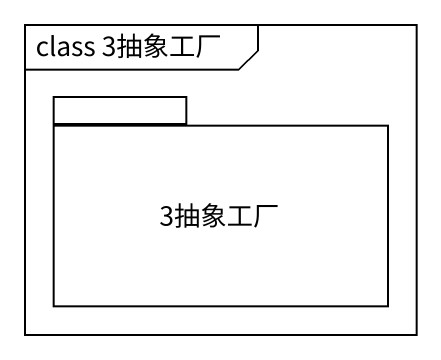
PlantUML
@startuml
mainframe class 3抽象工厂
package "3抽象工厂" as p3抽象工厂 {
}
@enduml
